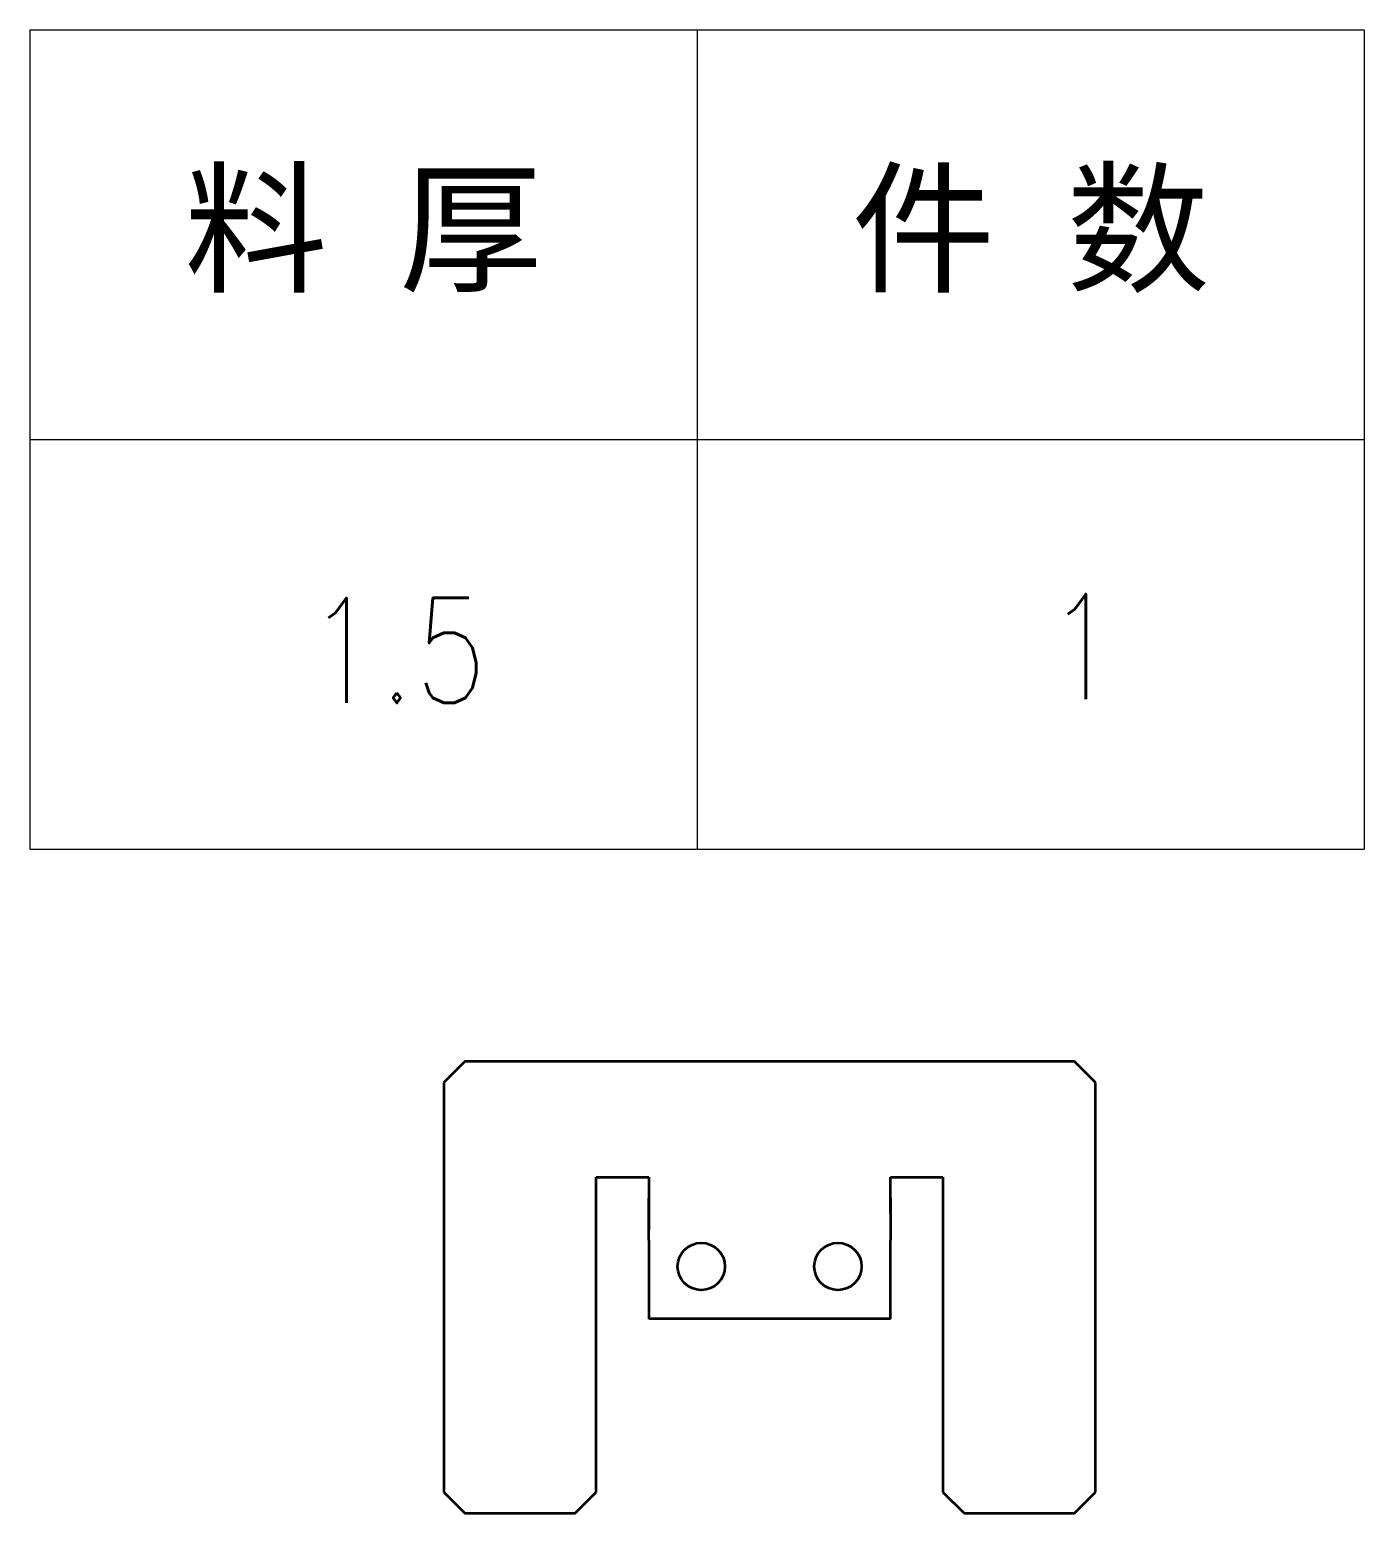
# Model space of a CAD drawing. Header units: millimetres. Extents: x 1201 to 11615, y -7347 to 2683.
# Drawn here: x 4130.2 to 4257.2, y -2765 to -2623.8 of the extents above; entities that cross this region are included whole.
import ezdxf
from ezdxf.enums import TextEntityAlignment as Align

# ---------------------------------------------------------------- set-up
doc = ezdxf.new("R2010")
doc.units = ezdxf.units.MM
doc.layers.add('DIM', color=3, linetype='Continuous', lineweight=20)
doc.layers.add('DRAWING', color=7, linetype='Continuous', lineweight=35)
doc.styles.add('DIM', font='romans.shx', dxfattribs={"width": 0.8, "bigfont": 'bigfont.shx'})
doc.styles.get("Standard").update_dxf_attribs({"font": 'arial.ttf'})

# ---------------------------------------------------------------- blocks, each defined once
blk = doc.blocks.new('*T31')
at = {"color": 0, "linetype": 'ByBlock', "lineweight": -2, "transparency": 16777216}
for p, q in [((0, 0), (127, 0)), ((0, 0), (0, -78)), ((63.5, 0), (63.5, -78)), ((127, 0), (127, -78)), ((0, -39), (127, -39)), ((0, -78), (127, -78))]:
    blk.add_line(p, q, dxfattribs=at)
at = {"color": 0, "transparency": 16777216, "char_height": 10, "width": 60.5, "attachment_point": 5}
for s, insert in [('{\\fSimSun|b0|i0|c134|p2;料 厚}', (31.75, -19.5)), ('{\\fSimSun|b0|i0|c134|p2;件 数}', (95.25, -19.5))]:
    blk.add_mtext(s, dxfattribs=dict(at, insert=insert))
blk = doc.blocks.new('拆图参数')
blk.add_blockref('*T31', (-63.5, 78))
at = {"style": 'DIM', "width": 0.8}
blk.add_attdef('1', text='', height=10, dxfattribs=at).set_placement((36.65, 19.27), align=Align.MIDDLE_CENTER)
blk.add_attdef('6', text='', height=10, dxfattribs=at).set_placement((-37.13, 18.91), align=Align.MIDDLE_LEFT)

msp = doc.modelspace()

# ---------------------------------------------------------------- linework, layer by layer
at = {"layer": 'DRAWING', "lineweight": 35, "ltscale": 0.070711}
for p, q in [((4171.609, -2722.005), (4169.609, -2724.005)), ((4231.609, -2724.005), (4229.609, -2722.005)), ((4169.609, -2763.005), (4171.609, -2765.005)), ((4182.109, -2765.005), (4184.109, -2763.005)), ((4217.109, -2763.005), (4219.109, -2765.005)), ((4229.609, -2765.005), (4231.609, -2763.005))]:
    msp.add_line(p, q, dxfattribs=at)
at = {"layer": 'DRAWING', "lineweight": 35}
for p, q in [((4229.609, -2722.005), (4171.609, -2722.005)), ((4169.609, -2724.005), (4169.609, -2763.005)), ((4231.609, -2763.005), (4231.609, -2724.005)), ((4184.109, -2763.005), (4184.109, -2733.005)), ((4217.109, -2733.005), (4217.109, -2763.005)), ((4212.109, -2746.505), (4189.109, -2746.505))]:
    msp.add_line(p, q, dxfattribs=at)
at = {"layer": 'DRAWING', "lineweight": 35, "ltscale": 0.125}
for p, q in [((4184.109, -2733.005), (4189.109, -2733.005)), ((4212.109, -2733.005), (4217.109, -2733.005))]:
    msp.add_line(p, q, dxfattribs=at)
at = {"layer": 'DRAWING', "lineweight": 35, "ltscale": 0.0375}
for p, q in [((4189.109, -2733.005), (4189.109, -2734.505)), ((4212.109, -2734.505), (4212.109, -2733.005)), ((4189.109, -2736.505), (4189.109, -2738.005)), ((4212.109, -2736.505), (4212.109, -2738.005))]:
    msp.add_line(p, q, dxfattribs=at)
at = {"layer": 'DRAWING', "lineweight": 35, "ltscale": 0.05}
for p, q in [((4189.109, -2734.505), (4189.109, -2736.505)), ((4212.109, -2736.505), (4212.109, -2734.505))]:
    msp.add_line(p, q, dxfattribs=at)
at = {"layer": 'DRAWING', "lineweight": 35, "ltscale": 0.1}
for p, q in [((4189.109, -2739.005), (4189.109, -2735.005)), ((4212.109, -2735.005), (4212.109, -2739.005))]:
    msp.add_line(p, q, dxfattribs=at)
at = {"layer": 'DRAWING', "lineweight": 35, "ltscale": 0.1875}
for p, q in [((4189.109, -2739.005), (4189.109, -2746.505)), ((4212.109, -2746.505), (4212.109, -2739.005))]:
    msp.add_line(p, q, dxfattribs=at)
at = {"layer": 'DRAWING', "lineweight": 35, "ltscale": 0.2625}
for p, q in [((4171.609, -2765.005), (4182.109, -2765.005)), ((4219.109, -2765.005), (4229.609, -2765.005))]:
    msp.add_line(p, q, dxfattribs=at)
at = {"layer": 'DRAWING', "lineweight": 35}
for centre in [(4194.109, -2741.505), (4207.109, -2741.505)]:
    msp.add_circle(centre, 2.25, dxfattribs=at)

# ---------------------------------------------------------------- block references
at = {"layer": 'DIM'}
msp.add_blockref('拆图参数', (4193.702, -2701.773), dxfattribs=at).add_auto_attribs({'1': '1', '6': '1.5'})

doc.saveas('drawing.dxf')
